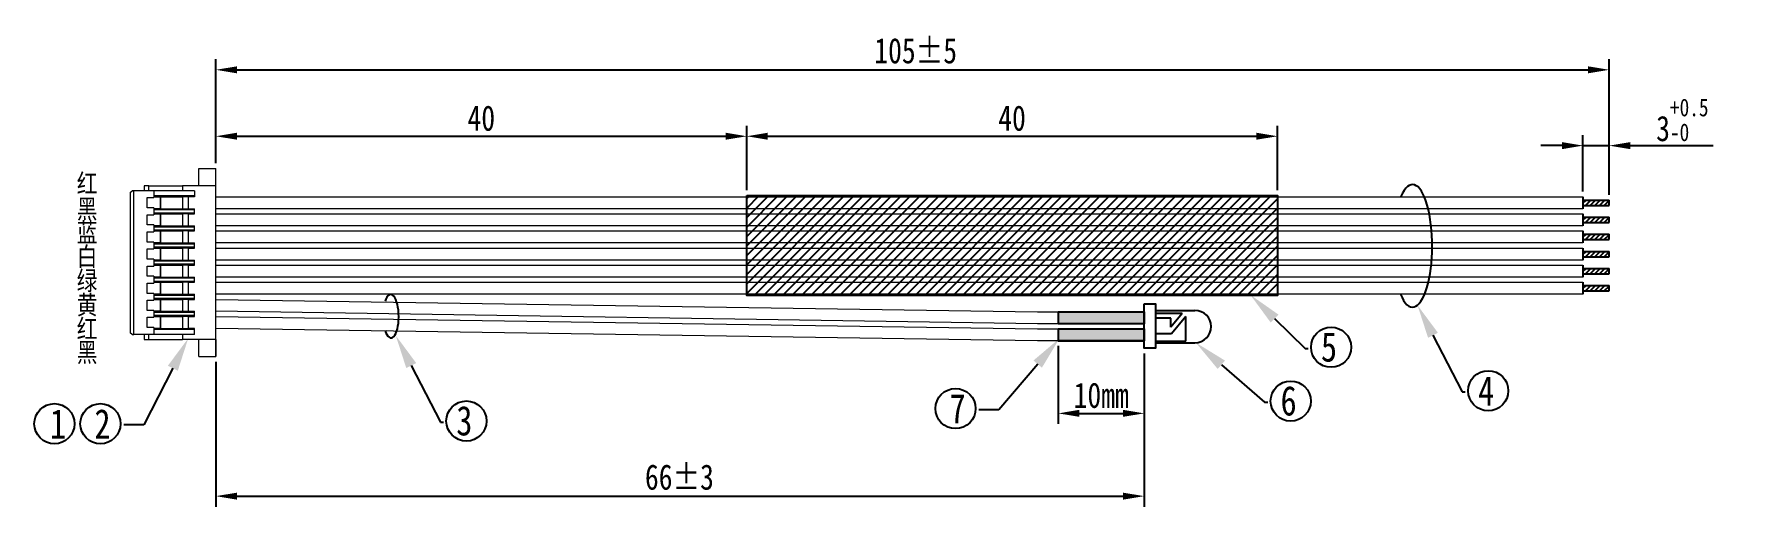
# Model space of a CAD drawing. Header units: millimetres. Extents: x -40345 to 112844, y -9488 to 174201.
# Drawn here: x 13084.1 to 13287.4, y 85108.7 to 85164.7 of the extents above; entities that cross this region are included whole.
import ezdxf
from ezdxf import colors
from ezdxf.entities.mleader import LeaderData, LeaderLine
from ezdxf.math import Vec2, Vec3

# ---------------------------------------------------------------- set-up
doc = ezdxf.new("R2010")
doc.units = ezdxf.units.MM
doc.header["$PDMODE"] = 3
doc.layers.get('Defpoints').update_dxf_attribs({"lineweight": 40})
doc.layers.add('1', color=7, linetype='Continuous')
doc.styles.get("Standard").update_dxf_attribs({"font": '', "width": 0.8})
doc.styles.get('Standard').set_extended_font_data('SimSun')
doc.dimstyles.new('标注', dxfattribs={"dimtxt": 3, "dimasz": 2.5, "dimexe": 1.25, "dimexo": 0.625, "dimtad": 1, "dimdsep": 46, "dimtxsty": 'Standard', "dimcen": 2.5, "dimadec": 0, "dimazin": 0, "dimtfac": 1, "dimtmove": 0, "dimatfit": 3, "dimfxl": 1, "dimarcsym": 0})

# ---------------------------------------------------------------- blocks, each defined once
blk = doc.blocks.new('*D56')
at = {"color": 0, "lineweight": -2, "ltscale": 0.1, "transparency": 16777216}
for p, q in [((13205.41, 85127.72), (13205.41, 85118.48)), ((13215.57, 85126.82), (13215.57, 85118.48)), ((13207.91, 85119.73), (13213.07, 85119.73))]:
    blk.add_line(p, q, dxfattribs=at)
at = {"color": 0, "ltscale": 0.1, "transparency": 16777216}
for points in [[(13207.91, 85120.15), (13207.91, 85119.32), (13205.41, 85119.73)], [(13213.07, 85120.15), (13213.07, 85119.32), (13215.57, 85119.73)]]:
    blk.add_solid(points, dxfattribs=at)
at = {"layer": 'Defpoints', "color": 0, "ltscale": 0.1, "transparency": 16777216}
for p in [(13205.41, 85128.35), (13215.57, 85127.44), (13215.57, 85119.73)]:
    blk.add_point(p, dxfattribs=at)
at = {"color": 0, "ltscale": 0.1, "transparency": 16777216, "insert": (13210.49, 85121.86), "char_height": 3, "attachment_point": 5}
blk.add_mtext('10mm', dxfattribs=at)
blk = doc.blocks.new('*D57')
at = {"color": 0, "lineweight": -2, "ltscale": 0.1, "transparency": 16777216}
for p, q in [((13105.65, 85149.38), (13105.65, 85153.83)), ((13168.51, 85146.18), (13168.51, 85153.83)), ((13108.15, 85152.58), (13166.01, 85152.58))]:
    blk.add_line(p, q, dxfattribs=at)
at = {"color": 0, "ltscale": 0.1, "transparency": 16777216}
for points in [[(13108.15, 85153), (13108.15, 85152.17), (13105.65, 85152.58)], [(13166.01, 85153), (13166.01, 85152.17), (13168.51, 85152.58)]]:
    blk.add_solid(points, dxfattribs=at)
at = {"layer": 'Defpoints', "color": 0, "ltscale": 0.1, "transparency": 16777216}
for p in [(13168.51, 85152.58), (13105.65, 85148.75), (13168.51, 85145.55)]:
    blk.add_point(p, dxfattribs=at)
at = {"color": 0, "ltscale": 0.1, "transparency": 16777216, "insert": (13137.08, 85154.71), "char_height": 3, "attachment_point": 5}
blk.add_mtext('40', dxfattribs=at)
blk = doc.blocks.new('*D58')
at = {"color": 0, "lineweight": -2, "ltscale": 0.1, "transparency": 16777216}
for p, q in [((13168.51, 85146.18), (13168.51, 85153.83)), ((13231.36, 85146.18), (13231.36, 85153.83)), ((13171.01, 85152.58), (13228.86, 85152.58))]:
    blk.add_line(p, q, dxfattribs=at)
at = {"color": 0, "ltscale": 0.1, "transparency": 16777216}
for points in [[(13171.01, 85153), (13171.01, 85152.17), (13168.51, 85152.58)], [(13228.86, 85153), (13228.86, 85152.17), (13231.36, 85152.58)]]:
    blk.add_solid(points, dxfattribs=at)
at = {"layer": 'Defpoints', "color": 0, "ltscale": 0.1, "transparency": 16777216}
for p in [(13231.36, 85152.58), (13168.51, 85145.55), (13231.36, 85145.55)]:
    blk.add_point(p, dxfattribs=at)
at = {"color": 0, "ltscale": 0.1, "transparency": 16777216, "insert": (13199.93, 85154.71), "char_height": 3, "attachment_point": 5}
blk.add_mtext('40', dxfattribs=at)
blk = doc.blocks.new('*D59')
at = {"color": 0, "lineweight": -2, "ltscale": 0.1, "transparency": 16777216}
for p, q in [((13267.54, 85146.03), (13267.54, 85152.72)), ((13270.65, 85145.64), (13270.65, 85152.72)), ((13265.04, 85151.47), (13262.54, 85151.47)), ((13267.54, 85151.47), (13270.65, 85151.47)), ((13273.15, 85151.47), (13282.97, 85151.47))]:
    blk.add_line(p, q, dxfattribs=at)
at = {"color": 0, "ltscale": 0.1, "transparency": 16777216}
for points in [[(13265.04, 85151.89), (13265.04, 85151.05), (13267.54, 85151.47)], [(13273.15, 85151.89), (13273.15, 85151.05), (13270.65, 85151.47)]]:
    blk.add_solid(points, dxfattribs=at)
at = {"layer": 'Defpoints', "color": 0, "ltscale": 0.1, "transparency": 16777216}
for p in [(13270.65, 85151.47), (13267.54, 85145.41), (13270.65, 85145.02)]:
    blk.add_point(p, dxfattribs=at)
at = {"color": 0, "ltscale": 0.1, "transparency": 16777216, "insert": (13279.31, 85154.5), "char_height": 3, "attachment_point": 5}
blk.add_mtext('3{\\H0.7x;\\S+0.5^ -0;}', dxfattribs=at)
blk = doc.blocks.new('*D60')
at = {"color": 0, "lineweight": -2, "ltscale": 0.1, "transparency": 16777216}
for p, q in [((13215.57, 85126.82), (13215.57, 85108.67)), ((13105.65, 85125.83), (13105.65, 85108.67)), ((13108.15, 85109.92), (13213.07, 85109.92))]:
    blk.add_line(p, q, dxfattribs=at)
at = {"color": 0, "ltscale": 0.1, "transparency": 16777216}
for points in [[(13108.15, 85110.33), (13108.15, 85109.5), (13105.65, 85109.92)], [(13213.07, 85110.33), (13213.07, 85109.5), (13215.57, 85109.92)]]:
    blk.add_solid(points, dxfattribs=at)
at = {"layer": 'Defpoints', "color": 0, "ltscale": 0.1, "transparency": 16777216}
for p in [(13105.65, 85126.46), (13215.57, 85127.44), (13215.57, 85109.92)]:
    blk.add_point(p, dxfattribs=at)
at = {"color": 0, "ltscale": 0.1, "transparency": 16777216, "insert": (13160.54, 85112.16), "char_height": 3, "attachment_point": 5}
blk.add_mtext('66%%P3', dxfattribs=at)
blk = doc.blocks.new('*D55')
at = {"color": 0, "lineweight": -2, "ltscale": 0.1, "transparency": 16777216}
for p, q in [((13105.65, 85149.38), (13105.65, 85161.71)), ((13270.65, 85145.64), (13270.65, 85161.71)), ((13108.15, 85160.46), (13268.15, 85160.46))]:
    blk.add_line(p, q, dxfattribs=at)
at = {"color": 0, "ltscale": 0.1, "transparency": 16777216}
for points in [[(13108.15, 85160.87), (13108.15, 85160.04), (13105.65, 85160.46)], [(13268.15, 85160.87), (13268.15, 85160.04), (13270.65, 85160.46)]]:
    blk.add_solid(points, dxfattribs=at)
at = {"layer": 'Defpoints', "color": 0, "ltscale": 0.1, "transparency": 16777216}
for p in [(13270.65, 85160.46), (13105.65, 85148.75), (13270.65, 85145.02)]:
    blk.add_point(p, dxfattribs=at)
at = {"color": 0, "ltscale": 0.1, "transparency": 16777216, "insert": (13188.52, 85162.7), "char_height": 3, "attachment_point": 5}
blk.add_mtext('105%%P5', dxfattribs=at)

msp = doc.modelspace()

# ---------------------------------------------------------------- hatches: boundary and pattern name
at = {"ltscale": 0.1}
h = msp.add_hatch(dxfattribs=at)
h.set_pattern_fill('ANSI31', color=256, scale=0.25)
h.set_pattern_definition([(45, (608.247, 108.6466), (-0.5612660076, 0.5612660076), [])])
h.paths.add_polyline_path([(13168.505, 85145.551), (13231.363, 85145.551), (13231.363, 85133.709), (13168.505, 85133.709)])
h = msp.add_hatch(dxfattribs=at)
h.set_pattern_fill('JIS_WOOD', color=256, scale=0.56)
h.set_pattern_definition([(45, (-83160.57924, 13919.8942), (-0.2799999995, 0.2799999995), [])])
h.paths.add_polyline_path([(13267.539, 85145.017), (13267.539, 85144.377), (13270.648, 85144.377), (13270.648, 85145.017)])
h = msp.add_hatch(dxfattribs=at)
h.set_pattern_fill('JIS_WOOD', color=256, scale=0.56)
h.set_pattern_definition([(45, (-83160.57924, 13917.86753), (-0.2799999995, 0.2799999995), [])])
h.paths.add_polyline_path([(13267.539, 85142.99), (13267.539, 85142.35), (13270.648, 85142.35), (13270.648, 85142.99)])
h = msp.add_hatch(dxfattribs=at)
h.set_pattern_fill('JIS_WOOD', color=256, scale=0.56)
h.set_pattern_definition([(45, (-83160.57924, 13915.84087), (-0.2799999995, 0.2799999995), [])])
h.paths.add_polyline_path([(13267.539, 85140.963), (13267.539, 85140.323), (13270.648, 85140.323), (13270.648, 85140.963)])
h = msp.add_hatch(dxfattribs=at)
h.set_pattern_fill('JIS_WOOD', color=256, scale=0.56)
h.set_pattern_definition([(45, (-83160.57924, 13913.8142), (-0.2799999995, 0.2799999995), [])])
h.paths.add_polyline_path([(13267.539, 85138.937), (13267.539, 85138.297), (13270.648, 85138.297), (13270.648, 85138.937)])
h = msp.add_hatch(dxfattribs=at)
h.set_pattern_fill('JIS_WOOD', color=256, scale=0.56)
h.set_pattern_definition([(45, (-83160.57924, 13911.78753), (-0.2799999995, 0.2799999995), [])])
h.paths.add_polyline_path([(13267.539, 85136.91), (13267.539, 85136.27), (13270.648, 85136.27), (13270.648, 85136.91)])
h = msp.add_hatch(dxfattribs=at)
h.set_pattern_fill('JIS_WOOD', color=256, scale=0.56)
h.set_pattern_definition([(45, (-83160.57924, 13909.76087), (-0.2799999995, 0.2799999995), [])])
h.paths.add_polyline_path([(13267.539, 85134.883), (13267.539, 85134.243), (13270.648, 85134.243), (13270.648, 85134.883)])
h = msp.add_hatch(color=256, dxfattribs=at)
h.dxf.hatch_style = 1
h.paths.add_polyline_path([(13215.567, 85131.738), (13205.411, 85131.74), (13205.41, 85130.382), (13215.566, 85130.38)])
h = msp.add_hatch(color=256, dxfattribs=at)
h.dxf.hatch_style = 1
h.paths.add_polyline_path([(13215.568, 85129.718), (13205.411, 85129.718), (13205.41, 85128.348), (13215.567, 85128.348)])

# ---------------------------------------------------------------- linework, layer by layer
for p, q in [((13267.539, 85145.406), (13267.539, 85143.987)), ((13267.539, 85145.017), (13270.648, 85145.017)), ((13270.648, 85144.377), (13270.648, 85145.017)), ((13267.539, 85144.377), (13270.648, 85144.377)), ((13267.539, 85143.379), (13267.539, 85141.961)), ((13267.539, 85142.99), (13270.648, 85142.99)), ((13270.648, 85142.35), (13270.648, 85142.99)), ((13267.539, 85142.35), (13270.648, 85142.35)), ((13267.539, 85141.353), (13267.539, 85139.934)), ((13267.539, 85140.963), (13270.648, 85140.963)), ((13270.648, 85140.323), (13270.648, 85140.963)), ((13267.539, 85140.323), (13270.648, 85140.323)), ((13267.539, 85139.326), (13267.539, 85137.907)), ((13267.539, 85138.937), (13270.648, 85138.937)), ((13270.648, 85138.297), (13270.648, 85138.937)), ((13267.539, 85138.297), (13270.648, 85138.297)), ((13267.539, 85137.299), (13267.539, 85135.881)), ((13267.539, 85136.91), (13270.648, 85136.91)), ((13270.648, 85136.27), (13270.648, 85136.91)), ((13267.539, 85136.27), (13270.648, 85136.27)), ((13267.539, 85135.273), (13267.539, 85133.854)), ((13267.539, 85134.883), (13270.648, 85134.883)), ((13270.648, 85134.243), (13270.648, 85134.883)), ((13267.539, 85134.243), (13270.648, 85134.243)), ((13205.411, 85131.681), (13205.411, 85131.508)), ((13215.567, 85131.768), (13215.567, 85130.35)), ((13215.567, 85130.739), (13215.567, 85131.379)), ((13216.895, 85131.932), (13221.595, 85131.932)), ((13220.064, 85131.551), (13216.895, 85131.551)), ((13218.745, 85131.014), (13216.908, 85131.014)), ((13220.064, 85131.551), (13218.745, 85129.952)), ((13218.745, 85129.952), (13218.745, 85131.014)), ((13220.51, 85131.214), (13218.821, 85129.142)), ((13220.51, 85128.285), (13220.51, 85131.214)), ((13215.567, 85128.348), (13205.41, 85128.356)), ((13215.567, 85129.742), (13215.567, 85128.323)), ((13215.567, 85128.712), (13215.567, 85129.352)), ((13218.821, 85129.142), (13216.908, 85129.142)), ((13216.908, 85128.285), (13220.51, 85128.285)), ((13216.908, 85128.11), (13221.595, 85128.11))]:
    msp.add_line(p, q, dxfattribs=at)
for points in [[(13168.505, 85145.551), (13231.363, 85145.551), (13231.363, 85133.709), (13168.505, 85133.709)], [(13215.567, 85132.713), (13216.908, 85132.713), (13216.908, 85127.444), (13215.567, 85127.444)], [(13215.567, 85131.738), (13205.411, 85131.74), (13205.41, 85130.382), (13215.566, 85130.38)], [(13215.568, 85129.718), (13205.411, 85129.718), (13205.41, 85128.348), (13215.567, 85128.348)]]:
    msp.add_lwpolyline(points, close=True, dxfattribs=at)
for centre in [(13237.715, 85127.574), (13256.317, 85122.409), (13193.236, 85120.302), (13232.929, 85121.187), (13086.526, 85118.503), (13091.972, 85118.503), (13135.316, 85118.824)]:
    msp.add_circle(centre, 2.379, dxfattribs=at)
msp.add_arc((13221.595, 85130.021), 1.911, 270, 90, dxfattribs=at)
for centre, major_axis, ratio, start_param, end_param in [((13247.355, 85139.591), (0, 7.27), 0.3195827, 2.4800903, 6.9177926), ((13126.375, 85131.248), (-0.03, 2.573), 0.3606916, 2.275272, 7.0907925)]:
    msp.add_ellipse(centre, major_axis=major_axis, ratio=ratio, start_param=start_param, end_param=end_param, dxfattribs=at)
at = {"layer": '1', "color": 7, "linetype": 'Continuous', "lineweight": 13}
for p, q in [((13103.622, 85146.723), (13103.622, 85148.75)), ((13103.622, 85148.75), (13105.648, 85148.75)), ((13105.648, 85126.457), (13105.648, 85148.75)), ((13097.704, 85146.723), (13097.136, 85146.723)), ((13097.136, 85146.723), (13097.136, 85146.115)), ((13097.704, 85146.723), (13101.696, 85146.723)), ((13097.704, 85146.115), (13097.704, 85146.723)), ((13101.696, 85146.723), (13101.696, 85146.115)), ((13105.648, 85146.723), (13101.696, 85146.723)), ((13095.515, 85145.913), (13095.718, 85146.115)), ((13095.515, 85145.913), (13095.515, 85129.294)), ((13095.92, 85146.115), (13095.718, 85146.115)), ((13098.312, 85146.115), (13095.92, 85146.115)), ((13095.92, 85129.091), (13095.92, 85146.115)), ((13097.501, 85145.305), (13098.312, 85145.305)), ((13097.501, 85144.089), (13097.501, 85145.305)), ((13101.696, 85146.115), (13098.312, 85146.115)), ((13098.312, 85146.115), (13098.312, 85145.305)), ((13103.115, 85145.507), (13098.312, 85145.507)), ((13098.312, 85145.406), (13099.037, 85145.406)), ((13099.108, 85145.406), (13099.037, 85145.406)), ((13099.037, 85145.406), (13099.037, 85143.987)), ((13099.108, 85145.406), (13101.696, 85145.406)), ((13099.108, 85145.406), (13099.108, 85143.987)), ((13103.115, 85146.115), (13101.696, 85146.115)), ((13101.696, 85145.406), (13101.696, 85143.987)), ((13102.406, 85145.406), (13101.696, 85145.406)), ((13102.406, 85143.987), (13102.406, 85145.406)), ((13103.115, 85145.406), (13102.406, 85145.406)), ((13103.115, 85146.115), (13103.115, 85145.406)), ((13105.648, 85145.406), (13267.539, 85145.406)), ((13098.312, 85144.089), (13097.501, 85144.089)), ((13097.501, 85143.278), (13098.312, 85143.278)), ((13097.501, 85142.062), (13097.501, 85143.278)), ((13098.312, 85144.089), (13098.312, 85143.278)), ((13099.037, 85143.987), (13098.312, 85143.987)), ((13098.312, 85143.886), (13103.115, 85143.886)), ((13103.115, 85143.481), (13098.312, 85143.481)), ((13098.312, 85143.379), (13099.037, 85143.379)), ((13099.037, 85143.987), (13099.108, 85143.987)), ((13099.037, 85143.379), (13099.108, 85143.379)), ((13099.037, 85143.379), (13099.037, 85141.961)), ((13099.108, 85143.987), (13101.696, 85143.987)), ((13099.108, 85143.379), (13101.696, 85143.379)), ((13099.108, 85143.379), (13099.108, 85141.961)), ((13101.696, 85143.987), (13102.406, 85143.987)), ((13102.406, 85143.379), (13101.696, 85143.379)), ((13101.696, 85143.379), (13101.696, 85141.961)), ((13102.406, 85143.987), (13103.115, 85143.987)), ((13102.406, 85141.961), (13102.406, 85143.379)), ((13102.406, 85143.379), (13103.115, 85143.379)), ((13103.115, 85143.379), (13103.115, 85143.987)), ((13267.539, 85143.987), (13105.648, 85143.987)), ((13105.648, 85143.379), (13267.539, 85143.379)), ((13098.312, 85142.062), (13097.501, 85142.062)), ((13097.501, 85140.035), (13097.501, 85141.251)), ((13097.501, 85141.251), (13098.312, 85141.251)), ((13098.312, 85142.062), (13098.312, 85141.251)), ((13099.037, 85141.961), (13098.312, 85141.961)), ((13098.312, 85141.859), (13103.115, 85141.859)), ((13103.115, 85141.454), (13098.312, 85141.454)), ((13098.312, 85141.353), (13099.037, 85141.353)), ((13099.037, 85141.961), (13099.108, 85141.961)), ((13099.037, 85141.353), (13099.108, 85141.353)), ((13099.037, 85141.353), (13099.037, 85139.934)), ((13099.108, 85141.961), (13101.696, 85141.961)), ((13099.108, 85141.353), (13101.696, 85141.353)), ((13099.108, 85141.353), (13099.108, 85139.934)), ((13101.696, 85141.961), (13102.406, 85141.961)), ((13102.406, 85141.353), (13101.696, 85141.353)), ((13101.696, 85141.353), (13101.696, 85139.934)), ((13102.406, 85141.961), (13103.115, 85141.961)), ((13102.406, 85139.934), (13102.406, 85141.353)), ((13102.406, 85141.353), (13103.115, 85141.353)), ((13103.115, 85141.353), (13103.115, 85141.961)), ((13267.539, 85141.961), (13105.648, 85141.961)), ((13105.648, 85141.353), (13267.539, 85141.353)), ((13098.312, 85140.035), (13097.501, 85140.035)), ((13097.501, 85139.225), (13098.312, 85139.225)), ((13097.501, 85138.009), (13097.501, 85139.225)), ((13098.312, 85140.035), (13098.312, 85139.225)), ((13099.037, 85139.934), (13098.312, 85139.934)), ((13098.312, 85139.833), (13103.115, 85139.833)), ((13103.115, 85139.427), (13098.312, 85139.427)), ((13098.312, 85139.326), (13099.037, 85139.326)), ((13099.037, 85139.934), (13099.108, 85139.934)), ((13099.037, 85139.326), (13099.108, 85139.326)), ((13099.037, 85139.326), (13099.037, 85137.907)), ((13099.108, 85139.934), (13101.696, 85139.934)), ((13099.108, 85139.326), (13101.696, 85139.326)), ((13099.108, 85139.326), (13099.108, 85137.907)), ((13101.696, 85139.934), (13102.406, 85139.934)), ((13102.406, 85139.326), (13101.696, 85139.326)), ((13101.696, 85139.326), (13101.696, 85137.907)), ((13102.406, 85139.934), (13103.115, 85139.934)), ((13102.406, 85137.907), (13102.406, 85139.326)), ((13102.406, 85139.326), (13103.115, 85139.326)), ((13103.115, 85139.326), (13103.115, 85139.934)), ((13267.539, 85139.934), (13105.648, 85139.934)), ((13105.648, 85139.326), (13267.539, 85139.326)), ((13098.312, 85138.009), (13097.501, 85138.009)), ((13097.501, 85137.198), (13098.312, 85137.198)), ((13097.501, 85135.982), (13097.501, 85137.198)), ((13098.312, 85138.009), (13098.312, 85137.198)), ((13099.037, 85137.907), (13098.312, 85137.907)), ((13098.312, 85137.806), (13103.115, 85137.806)), ((13103.115, 85137.401), (13098.312, 85137.401)), ((13098.312, 85137.299), (13099.037, 85137.299)), ((13099.037, 85137.907), (13099.108, 85137.907)), ((13099.037, 85137.299), (13099.108, 85137.299)), ((13099.037, 85137.299), (13099.037, 85135.881)), ((13099.108, 85137.907), (13101.696, 85137.907)), ((13099.108, 85137.299), (13099.108, 85135.881)), ((13099.108, 85137.299), (13101.696, 85137.299)), ((13101.696, 85137.907), (13102.406, 85137.907)), ((13102.406, 85137.299), (13101.696, 85137.299)), ((13101.696, 85137.299), (13101.696, 85135.881)), ((13102.406, 85137.907), (13103.115, 85137.907)), ((13102.406, 85135.881), (13102.406, 85137.299)), ((13102.406, 85137.299), (13103.115, 85137.299)), ((13103.115, 85137.299), (13103.115, 85137.907)), ((13267.539, 85137.907), (13105.648, 85137.907)), ((13105.648, 85137.299), (13267.539, 85137.299)), ((13098.312, 85135.982), (13097.501, 85135.982)), ((13097.501, 85135.171), (13098.312, 85135.171)), ((13097.501, 85133.955), (13097.501, 85135.171)), ((13098.312, 85135.982), (13098.312, 85135.171)), ((13099.037, 85135.881), (13098.312, 85135.881)), ((13098.312, 85135.779), (13103.115, 85135.779)), ((13103.115, 85135.374), (13098.312, 85135.374)), ((13098.312, 85135.273), (13099.037, 85135.273)), ((13099.037, 85135.881), (13099.108, 85135.881)), ((13099.037, 85135.273), (13099.108, 85135.273)), ((13099.037, 85135.273), (13099.037, 85133.854)), ((13099.108, 85135.881), (13101.696, 85135.881)), ((13099.108, 85135.273), (13101.696, 85135.273)), ((13099.108, 85135.273), (13099.108, 85133.854)), ((13101.696, 85135.881), (13102.406, 85135.881)), ((13102.406, 85135.273), (13101.696, 85135.273)), ((13101.696, 85135.273), (13101.696, 85133.854)), ((13102.406, 85135.881), (13103.115, 85135.881)), ((13102.406, 85133.854), (13102.406, 85135.273)), ((13102.406, 85135.273), (13103.115, 85135.273)), ((13103.115, 85135.273), (13103.115, 85135.881)), ((13267.539, 85135.881), (13105.648, 85135.881)), ((13105.648, 85135.273), (13267.539, 85135.273)), ((13098.312, 85133.955), (13097.501, 85133.955)), ((13097.501, 85133.145), (13098.312, 85133.145)), ((13097.501, 85131.929), (13097.501, 85133.145)), ((13098.312, 85133.955), (13098.312, 85133.145)), ((13099.037, 85133.854), (13098.312, 85133.854)), ((13098.312, 85133.753), (13103.115, 85133.753)), ((13103.115, 85133.347), (13098.312, 85133.347)), ((13098.312, 85133.246), (13099.037, 85133.246)), ((13099.037, 85133.854), (13099.108, 85133.854)), ((13099.037, 85133.246), (13099.108, 85133.246)), ((13099.037, 85133.246), (13099.037, 85131.827)), ((13099.108, 85133.854), (13101.696, 85133.854)), ((13099.108, 85133.246), (13101.696, 85133.246)), ((13099.108, 85133.246), (13099.108, 85131.827)), ((13101.696, 85133.854), (13102.406, 85133.854)), ((13102.406, 85133.246), (13101.696, 85133.246)), ((13101.696, 85133.246), (13101.696, 85131.827)), ((13102.406, 85133.854), (13103.115, 85133.854)), ((13102.406, 85131.827), (13102.406, 85133.246)), ((13102.406, 85133.246), (13103.115, 85133.246)), ((13103.115, 85133.246), (13103.115, 85133.854)), ((13267.539, 85133.854), (13105.648, 85133.854)), ((13105.648, 85133.246), (13202.957, 85131.768)), ((13098.312, 85131.929), (13097.501, 85131.929)), ((13097.501, 85131.118), (13098.312, 85131.118)), ((13097.501, 85129.902), (13097.501, 85131.118)), ((13098.312, 85131.929), (13098.312, 85131.118)), ((13099.037, 85131.827), (13098.312, 85131.827)), ((13098.312, 85131.726), (13103.115, 85131.726)), ((13103.115, 85131.321), (13098.312, 85131.321)), ((13098.312, 85131.219), (13099.037, 85131.219)), ((13099.037, 85131.827), (13099.108, 85131.827)), ((13099.037, 85131.219), (13099.108, 85131.219)), ((13099.037, 85131.219), (13099.037, 85129.801)), ((13099.108, 85131.827), (13101.696, 85131.827)), ((13099.108, 85131.219), (13101.696, 85131.219)), ((13099.108, 85131.219), (13099.108, 85129.801)), ((13101.696, 85131.827), (13102.406, 85131.827)), ((13102.406, 85131.219), (13101.696, 85131.219)), ((13101.696, 85131.219), (13101.696, 85129.801)), ((13102.406, 85131.827), (13103.115, 85131.827)), ((13102.406, 85129.801), (13102.406, 85131.219)), ((13102.406, 85131.219), (13103.115, 85131.219)), ((13103.115, 85131.219), (13103.115, 85131.827)), ((13202.957, 85130.35), (13105.648, 85131.827)), ((13105.648, 85131.219), (13202.957, 85129.742)), ((13202.957, 85131.768), (13215.567, 85131.768)), ((13215.567, 85130.35), (13202.957, 85130.35)), ((13095.718, 85129.091), (13095.515, 85129.294)), ((13095.718, 85129.091), (13095.92, 85129.091)), ((13098.312, 85129.091), (13095.92, 85129.091)), ((13097.136, 85129.091), (13097.136, 85128.483)), ((13097.136, 85128.483), (13097.704, 85128.483)), ((13098.312, 85129.902), (13097.501, 85129.902)), ((13097.704, 85128.483), (13097.704, 85129.091)), ((13097.704, 85128.483), (13101.696, 85128.483)), ((13098.312, 85129.902), (13098.312, 85129.091)), ((13099.037, 85129.801), (13098.312, 85129.801)), ((13098.312, 85129.699), (13103.115, 85129.699)), ((13101.696, 85129.091), (13098.312, 85129.091)), ((13099.037, 85129.801), (13099.108, 85129.801)), ((13099.108, 85129.801), (13101.696, 85129.801)), ((13101.696, 85129.801), (13102.406, 85129.801)), ((13101.696, 85129.091), (13101.696, 85128.483)), ((13103.115, 85129.091), (13101.696, 85129.091)), ((13105.648, 85128.483), (13101.696, 85128.483)), ((13103.115, 85129.801), (13102.406, 85129.801)), ((13103.115, 85129.091), (13103.115, 85129.801)), ((13103.622, 85126.457), (13103.622, 85128.483)), ((13202.957, 85128.323), (13105.648, 85129.801)), ((13105.648, 85128.483), (13105.648, 85126.457)), ((13202.957, 85129.742), (13215.567, 85129.742)), ((13215.567, 85128.323), (13202.957, 85128.323)), ((13103.622, 85126.457), (13105.648, 85126.457))]:
    msp.add_line(p, q, dxfattribs=at)
at = {"layer": '1', "color": 7, "linetype": 'Continuous', "lineweight": 13, "extrusion": (0, 0, -1)}
for centre, major_axis, ratio, start_param, end_param in [((13099.95, 85145.507), (0, 0.101), 0.2370378, 1.5707963, 3.1415927), ((13101.967, 85145.507), (-0.226, 0), 0.4488558, 3.1415927, 4.712389), ((13099.95, 85143.886), (0, 0.101), 0.2370378, 0, 1.5707963), ((13099.95, 85143.481), (0, 0.101), 0.2370378, 1.5707963, 3.1415927), ((13101.967, 85143.886), (-0.226, 0), 0.4488558, 1.5707963, 3.1415927), ((13101.967, 85143.481), (-0.226, 0), 0.4488558, 3.1415927, 4.712389), ((13099.95, 85141.859), (0, 0.101), 0.2370378, 0, 1.5707963), ((13099.95, 85141.454), (0, 0.101), 0.2370378, 1.5707963, 3.1415927), ((13101.967, 85141.859), (-0.226, 0), 0.4488558, 1.5707963, 3.1415927), ((13101.967, 85141.454), (-0.226, 0), 0.4488558, 3.1415927, 4.712389), ((13099.95, 85139.833), (0, 0.101), 0.2370378, 0, 1.5707963), ((13099.95, 85139.427), (0, 0.101), 0.2370378, 1.5707963, 3.1415927), ((13101.967, 85139.833), (-0.226, 0), 0.4488558, 1.5707963, 3.1415927), ((13101.967, 85139.427), (-0.226, 0), 0.4488558, 3.1415927, 4.712389), ((13099.95, 85137.806), (0, 0.101), 0.2370378, 0, 1.5707963), ((13099.95, 85137.401), (0, 0.101), 0.2370378, 1.5707963, 3.1415927), ((13101.967, 85137.806), (-0.226, 0), 0.4488558, 1.5707963, 3.1415927), ((13101.967, 85137.401), (-0.226, 0), 0.4488558, 3.1415927, 4.712389), ((13099.95, 85135.779), (0, 0.101), 0.2370378, 0, 1.5707963), ((13099.95, 85135.374), (0, 0.101), 0.2370378, 1.5707963, 3.1415927), ((13101.967, 85135.779), (-0.226, 0), 0.4488558, 1.5707963, 3.1415927), ((13101.967, 85135.374), (-0.226, 0), 0.4488558, 3.1415927, 4.712389), ((13099.95, 85133.753), (0, 0.101), 0.2370378, 0, 1.5707963), ((13099.95, 85133.347), (0, 0.101), 0.2370378, 1.5707963, 3.1415927), ((13101.967, 85133.753), (-0.226, 0), 0.4488558, 1.5707963, 3.1415927), ((13101.967, 85133.347), (-0.226, 0), 0.4488558, 3.1415927, 4.712389), ((13099.95, 85131.726), (0, 0.101), 0.2370378, 0, 1.5707963), ((13099.95, 85131.321), (0, 0.101), 0.2370378, 1.5707963, 3.1415927), ((13101.967, 85131.726), (-0.226, 0), 0.4488558, 1.5707963, 3.1415927), ((13101.967, 85131.321), (-0.226, 0), 0.4488558, 3.1415927, 4.712389), ((13099.95, 85129.699), (0, 0.101), 0.2370378, 0, 1.5707963), ((13101.967, 85129.699), (-0.226, 0), 0.4488558, 1.5707963, 3.1415927)]:
    msp.add_ellipse(centre, major_axis=major_axis, ratio=ratio, start_param=start_param, end_param=end_param, dxfattribs=at)

# ---------------------------------------------------------------- texts
at = {"ltscale": 0.1}
for s, width, insert, char_height, attachment_point in [('红', 5.62504, (13089.166, 85148.101), 2.25, 1), ('黑', 5.62504, (13089.166, 85145.094), 2.25, 1), ('蓝', 5.62504, (13089.166, 85142.308), 2.25, 1), ('白', 5.62504, (13089.166, 85139.448), 2.25, 1), ('绿', 5.62504, (13089.166, 85136.589), 2.25, 1), ('黄', 5.62504, (13089.166, 85133.729), 2.25, 1), ('红', 5.62504, (13089.166, 85130.869), 2.25, 1), ('5', 7.52409, (13238.421, 85125.809), 3.5, 9), ('黑', 5.62504, (13089.166, 85128.083), 2.25, 1), ('6', 7.52409, (13233.636, 85119.422), 3.5, 9), ('4', 7.52409, (13257.024, 85120.644), 3.5, 9), ('2', 7.52409, (13091.265, 85116.738), 3.5, 7), ('3', 7.52409, (13136.023, 85117.059), 3.5, 9), ('7', 7.52409, (13192.53, 85118.537), 3.5, 7), ('1', 7.52409, (13086.002, 85116.738), 3.5, 7)]:
    msp.add_mtext_dynamic_manual_height_columns(s, width=width, gutter_width=12.5, heights=[0], dxfattribs=dict(at, insert=insert, char_height=char_height, attachment_point=attachment_point))

# ---------------------------------------------------------------- dimensions: what is measured, and where the dimension line sits
for base, p1, p2, text, picture, middle in [((13270.648, 85160.457), (13105.648, 85148.75), (13270.648, 85145.017), '105%%P5', '*D55', (13188.523, 85160.457)), ((13215.567, 85119.732), (13205.41, 85128.348), (13215.567, 85127.444), '10mm', '*D56', (13210.488, 85119.732)), ((13215.567, 85109.915), (13105.648, 85126.457), (13215.567, 85127.444), '66%%P3', '*D60', (13160.539, 85109.915))]:
    dim = msp.add_linear_dim(base=base, p1=p1, p2=p2, text=text, dimstyle='标注', override={"dimfxl": 1.25}, dxfattribs=at)
    dim.commit()
    dim.dimension.update_dxf_attribs({"geometry": picture, "text_midpoint": middle, "dimtype": 160})
for base, p1, p2, text, picture, middle in [((13270.648, 85151.471), (13267.539, 85145.406), (13270.648, 85145.017), '3{\\H0.7x;\\S+0.5^ -0;}', '*D59', (13279.307, 85154.5)), ((13168.505, 85152.584), (13105.648, 85148.75), (13168.505, 85145.551), '40', '*D57', (13137.077, 85154.709)), ((13231.363, 85152.584), (13168.505, 85145.551), (13231.363, 85145.551), '40', '*D58', (13199.934, 85154.709))]:
    dim = msp.add_linear_dim(base=base, p1=p1, p2=p2, text=text, dimstyle='标注', override={"dimfxl": 1.25}, dxfattribs=at)
    dim.commit()
    dim.dimension.update_dxf_attribs({"geometry": picture, "text_midpoint": middle})

# ---------------------------------------------------------------- leaders
ml = msp.add_multileader_mtext('Standard', dxfattribs=at)
ml.set_content('', color=256)
ml.set_leader_properties()
ml.build(insert=Vec2(0, 0))
ml.multileader.update_dxf_attribs({"text_right_attachment_type": 6, "dogleg_length": 0.36})
ctx = ml.context
ctx.base_point, ctx.plane_origin = Vec3(13234.99, 85127.43), Vec3(13230.072, 85135.528)
ctx.right_attachment = 6
notes = []
notes.append((ctx, [(0, (1, 1, 0), (13234.63, 85127.43), (1, 0), 0.36, [(0, [(13228.163, 85133.772)], 0, [])])]))
ctx.mtext.insert, ctx.mtext.flow_direction = Vec3(13236.99, 85129.43), 5
ml = msp.add_multileader_mtext('Standard', dxfattribs=at)
ml.set_content('', color=256)
ml.set_leader_properties()
ml.build(insert=Vec2(0, 0))
ml.multileader.update_dxf_attribs({"text_right_attachment_type": 6, "dogleg_length": 0.36})
ctx = ml.context
ctx.base_point, ctx.plane_origin = Vec3(13253.593, 85122.264), Vec3(13248.674, 85130.363)
ctx.right_attachment = 6
notes.append((ctx, [(0, (1, 1, 0), (13253.233, 85122.264), (1, 0), 0.36, [(0, [(13247.952, 85132.542)], 0, [])])]))
ctx.mtext.insert, ctx.mtext.flow_direction = Vec3(13255.593, 85124.264), 5
ml = msp.add_multileader_mtext('Standard', dxfattribs=at)
ml.set_content('', color=256)
ml.set_leader_properties()
ml.build(insert=Vec2(0, 0))
ml.multileader.update_dxf_attribs({"text_right_attachment_type": 6, "dogleg_length": 0.36})
ctx = ml.context
ctx.base_point, ctx.plane_origin = Vec3(13092.738, 85120.358), Vec3(13101.656, 85126.457)
ctx.right_attachment, ctx.text_align_type = 6, 2
notes.append((ctx, [(0, (1, 1, 0), (13097.098, 85118.358), (-1, 0), 0.36, [(0, [(13102.379, 85128.636)], 0, [])])]))
ctx.mtext.insert, ctx.mtext.alignment, ctx.mtext.flow_direction = Vec3(13094.738, 85122.358), 3, 5
ml = msp.add_multileader_mtext('Standard', dxfattribs=at)
ml.set_content('', color=256)
ml.set_leader_properties()
ml.build(insert=Vec2(0, 0))
ml.multileader.update_dxf_attribs({"text_right_attachment_type": 6, "dogleg_length": 0.36})
ctx = ml.context
ctx.base_point, ctx.plane_origin = Vec3(13132.591, 85118.68), Vec3(13127.673, 85126.779)
ctx.right_attachment = 6
notes.append((ctx, [(0, (1, 1, 0), (13132.231, 85118.68), (1, 0), 0.36, [(0, [(13126.951, 85128.958)], 0, [])])]))
ctx.mtext.insert, ctx.mtext.flow_direction = Vec3(13134.591, 85120.68), 5
ml = msp.add_multileader_mtext('Standard', dxfattribs=at)
ml.set_content('', color=256)
ml.set_leader_properties()
ml.build(insert=Vec2(0, 0))
ml.multileader.update_dxf_attribs({"text_right_attachment_type": 6, "dogleg_length": 0.36})
ctx = ml.context
ctx.base_point, ctx.plane_origin = Vec3(13194.002, 85122.158), Vec3(13202.92, 85128.257)
ctx.right_attachment, ctx.text_align_type = 6, 2
notes.append((ctx, [(0, (1, 1, 0), (13198.362, 85120.158), (-1, 0), 0.36, [(0, [(13205.559, 85128.62)], 0, [])])]))
ctx.mtext.insert, ctx.mtext.alignment, ctx.mtext.flow_direction = Vec3(13196.002, 85124.158), 3, 5
ml = msp.add_multileader_mtext('Standard', dxfattribs=at)
ml.set_content('', color=256)
ml.set_leader_properties()
ml.build(insert=Vec2(0, 0))
ml.multileader.update_dxf_attribs({"text_right_attachment_type": 6, "dogleg_length": 0.36})
ctx = ml.context
ctx.base_point, ctx.plane_origin = Vec3(13230.204, 85121.043), Vec3(13225.286, 85129.141)
ctx.right_attachment = 6
notes.append((ctx, [(0, (1, 1, 0), (13229.844, 85121.043), (1, 0), 0.36, [(0, [(13221.695, 85128.113)], 0, [])])]))
ctx.mtext.insert, ctx.mtext.flow_direction = Vec3(13232.204, 85123.043), 5
for ctx, leaders in notes:
    for number, flags, end, landing, length, lines in leaders:
        leader = LeaderData()
        leader.index, (leader.has_last_leader_line, leader.has_dogleg_vector, leader.attachment_direction) = number, flags
        leader.last_leader_point, leader.dogleg_vector, leader.dogleg_length = Vec3(end), Vec3(landing), length
        for number, points, colour, breaks in lines:
            line = LeaderLine()
            line.index, line.vertices, line.color, line.breaks = number, Vec3.list(points), colors.encode_raw_color(colour), breaks
            leader.lines.append(line)
        ctx.leaders.append(leader)

doc.saveas('drawing.dxf')
